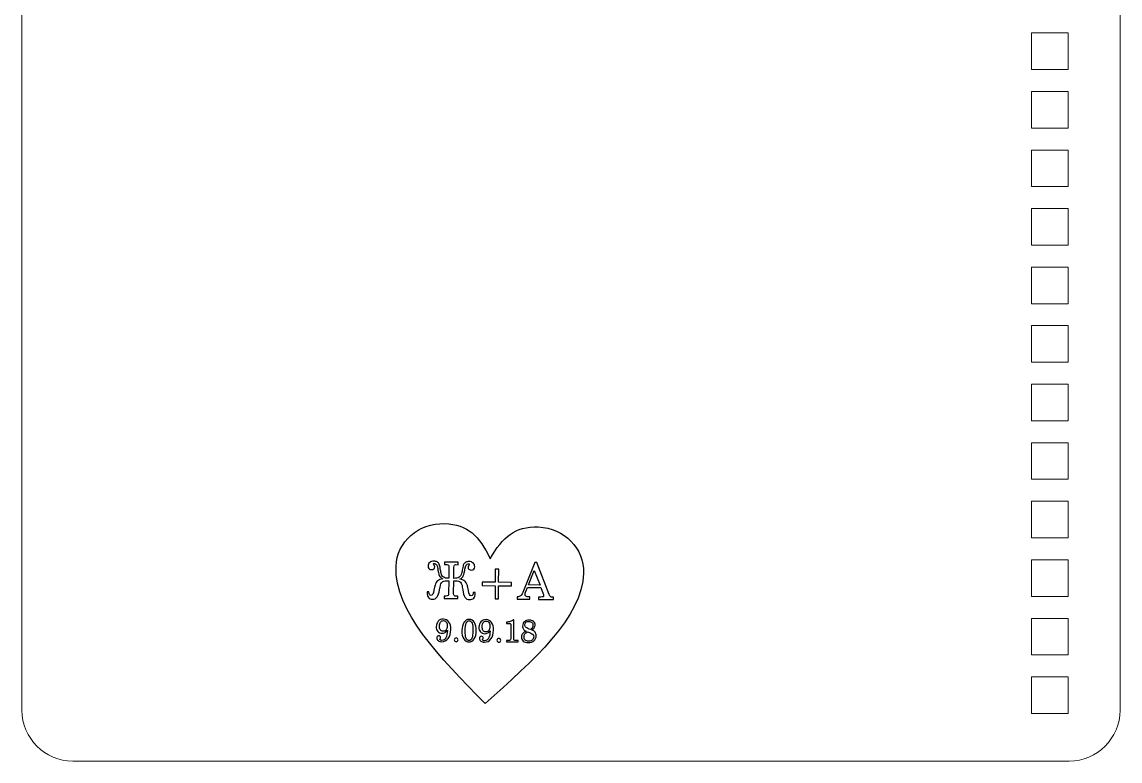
# Model space of a CAD drawing. Header units: centimetres. Extents: x -30.6 to 32.1, y -25.7 to 17.6.
# Drawn here: x -30.35 to -15.35, y -3.43 to 6.67 of the extents above; entities that cross this region are included whole.
import ezdxf

# ---------------------------------------------------------------- set-up
doc = ezdxf.new("R2010")
doc.units = ezdxf.units.CM
doc.header["$MEASUREMENT"] = 0
doc.layers.add('layer 1', color=7, linetype='Continuous')

msp = doc.modelspace()

# ---------------------------------------------------------------- linework, layer by layer
at = {"layer": 'layer 1', "color": 19, "lineweight": 20}
for points, knots in [([(-16.04341, 17.57142), (-16.04341, 17.57142), (-29.65548, 17.57142), (-29.65548, 17.57142), (-29.65548, 17.57142), (-30.03716, 17.57142), (-30.34944, 17.25914), (-30.34944, 16.87746), (-30.34944, 16.87746), (-30.34944, 16.87746), (-30.34944, -2.73462), (-30.34944, -2.73462), (-30.34944, -2.73462), (-30.34944, -3.1163), (-30.03716, -3.42858), (-29.65548, -3.42858), (-29.65548, -3.42858), (-29.65548, -3.42858), (-16.04341, -3.42858), (-16.04341, -3.42858), (-16.04341, -3.42858), (-15.66173, -3.42858), (-15.34945, -3.1163), (-15.34945, -2.73462), (-15.34945, -2.73462), (-15.34945, -2.73462), (-15.34945, 16.87746), (-15.34945, 16.87746), (-15.34945, 16.87746), (-15.34945, 17.25914), (-15.66173, 17.57142), (-16.04341, 17.57142)], [0, 0, 0, 0, 0.11111111, 0.11111111, 0.11111111, 0.11111111, 0.22222222, 0.22222222, 0.22222222, 0.22222222, 0.33333333, 0.33333333, 0.33333333, 0.33333333, 0.44444444, 0.44444444, 0.44444444, 0.44444444, 0.55555556, 0.55555556, 0.55555556, 0.55555556, 0.66666667, 0.66666667, 0.66666667, 0.66666667, 0.77777778, 0.77777778, 0.77777778, 0.77777778, 1, 1, 1, 1]), ([(-16.05797, 6.52142), (-16.05797, 6.52142), (-16.55797, 6.52142), (-16.55797, 6.52142), (-16.55797, 6.52142), (-16.55797, 6.52142), (-16.55797, 6.02142), (-16.55797, 6.02142), (-16.55797, 6.02142), (-16.55797, 6.02142), (-16.05797, 6.02142), (-16.05797, 6.02142), (-16.05797, 6.02142), (-16.05797, 6.02142), (-16.05797, 6.52142), (-16.05797, 6.52142)], [0, 0, 0, 0, 0.2, 0.2, 0.2, 0.2, 0.4, 0.4, 0.4, 0.4, 0.6, 0.6, 0.6, 0.6, 1, 1, 1, 1]), ([(-16.05797, 5.72142), (-16.05797, 5.72142), (-16.55797, 5.72142), (-16.55797, 5.72142), (-16.55797, 5.72142), (-16.55797, 5.72142), (-16.55797, 5.22142), (-16.55797, 5.22142), (-16.55797, 5.22142), (-16.55797, 5.22142), (-16.05797, 5.22142), (-16.05797, 5.22142), (-16.05797, 5.22142), (-16.05797, 5.22142), (-16.05797, 5.72142), (-16.05797, 5.72142)], [0, 0, 0, 0, 0.2, 0.2, 0.2, 0.2, 0.4, 0.4, 0.4, 0.4, 0.6, 0.6, 0.6, 0.6, 1, 1, 1, 1]), ([(-16.05797, 4.92142), (-16.05797, 4.92142), (-16.55797, 4.92142), (-16.55797, 4.92142), (-16.55797, 4.92142), (-16.55797, 4.92142), (-16.55797, 4.42142), (-16.55797, 4.42142), (-16.55797, 4.42142), (-16.55797, 4.42142), (-16.05797, 4.42142), (-16.05797, 4.42142), (-16.05797, 4.42142), (-16.05797, 4.42142), (-16.05797, 4.92142), (-16.05797, 4.92142)], [0, 0, 0, 0, 0.2, 0.2, 0.2, 0.2, 0.4, 0.4, 0.4, 0.4, 0.6, 0.6, 0.6, 0.6, 1, 1, 1, 1]), ([(-16.05797, 4.12142), (-16.05797, 4.12142), (-16.55797, 4.12142), (-16.55797, 4.12142), (-16.55797, 4.12142), (-16.55797, 4.12142), (-16.55797, 3.62142), (-16.55797, 3.62142), (-16.55797, 3.62142), (-16.55797, 3.62142), (-16.05797, 3.62142), (-16.05797, 3.62142), (-16.05797, 3.62142), (-16.05797, 3.62142), (-16.05797, 4.12142), (-16.05797, 4.12142)], [0, 0, 0, 0, 0.2, 0.2, 0.2, 0.2, 0.4, 0.4, 0.4, 0.4, 0.6, 0.6, 0.6, 0.6, 1, 1, 1, 1]), ([(-16.05797, 3.32142), (-16.05797, 3.32142), (-16.55797, 3.32142), (-16.55797, 3.32142), (-16.55797, 3.32142), (-16.55797, 3.32142), (-16.55797, 2.82142), (-16.55797, 2.82142), (-16.55797, 2.82142), (-16.55797, 2.82142), (-16.05797, 2.82142), (-16.05797, 2.82142), (-16.05797, 2.82142), (-16.05797, 2.82142), (-16.05797, 3.32142), (-16.05797, 3.32142)], [0, 0, 0, 0, 0.2, 0.2, 0.2, 0.2, 0.4, 0.4, 0.4, 0.4, 0.6, 0.6, 0.6, 0.6, 1, 1, 1, 1]), ([(-16.05797, 2.52142), (-16.05797, 2.52142), (-16.55797, 2.52142), (-16.55797, 2.52142), (-16.55797, 2.52142), (-16.55797, 2.52142), (-16.55797, 2.02142), (-16.55797, 2.02142), (-16.55797, 2.02142), (-16.55797, 2.02142), (-16.05797, 2.02142), (-16.05797, 2.02142), (-16.05797, 2.02142), (-16.05797, 2.02142), (-16.05797, 2.52142), (-16.05797, 2.52142)], [0, 0, 0, 0, 0.2, 0.2, 0.2, 0.2, 0.4, 0.4, 0.4, 0.4, 0.6, 0.6, 0.6, 0.6, 1, 1, 1, 1]), ([(-16.05797, 1.72142), (-16.05797, 1.72142), (-16.55797, 1.72142), (-16.55797, 1.72142), (-16.55797, 1.72142), (-16.55797, 1.72142), (-16.55797, 1.22142), (-16.55797, 1.22142), (-16.55797, 1.22142), (-16.55797, 1.22142), (-16.05797, 1.22142), (-16.05797, 1.22142), (-16.05797, 1.22142), (-16.05797, 1.22142), (-16.05797, 1.72142), (-16.05797, 1.72142)], [0, 0, 0, 0, 0.2, 0.2, 0.2, 0.2, 0.4, 0.4, 0.4, 0.4, 0.6, 0.6, 0.6, 0.6, 1, 1, 1, 1]), ([(-16.05797, 0.92142), (-16.05797, 0.92142), (-16.55797, 0.92142), (-16.55797, 0.92142), (-16.55797, 0.92142), (-16.55797, 0.92142), (-16.55797, 0.42142), (-16.55797, 0.42142), (-16.55797, 0.42142), (-16.55797, 0.42142), (-16.05797, 0.42142), (-16.05797, 0.42142), (-16.05797, 0.42142), (-16.05797, 0.42142), (-16.05797, 0.92142), (-16.05797, 0.92142)], [0, 0, 0, 0, 0.2, 0.2, 0.2, 0.2, 0.4, 0.4, 0.4, 0.4, 0.6, 0.6, 0.6, 0.6, 1, 1, 1, 1]), ([(-16.05797, 0.12142), (-16.05797, 0.12142), (-16.55797, 0.12142), (-16.55797, 0.12142), (-16.55797, 0.12142), (-16.55797, 0.12142), (-16.55797, -0.37858), (-16.55797, -0.37858), (-16.55797, -0.37858), (-16.55797, -0.37858), (-16.05797, -0.37858), (-16.05797, -0.37858), (-16.05797, -0.37858), (-16.05797, -0.37858), (-16.05797, 0.12142), (-16.05797, 0.12142)], [0, 0, 0, 0, 0.2, 0.2, 0.2, 0.2, 0.4, 0.4, 0.4, 0.4, 0.6, 0.6, 0.6, 0.6, 1, 1, 1, 1]), ([(-16.05797, -0.67858), (-16.05797, -0.67858), (-16.55797, -0.67858), (-16.55797, -0.67858), (-16.55797, -0.67858), (-16.55797, -0.67858), (-16.55797, -1.17858), (-16.55797, -1.17858), (-16.55797, -1.17858), (-16.55797, -1.17858), (-16.05797, -1.17858), (-16.05797, -1.17858), (-16.05797, -1.17858), (-16.05797, -1.17858), (-16.05797, -0.67858), (-16.05797, -0.67858)], [0, 0, 0, 0, 0.2, 0.2, 0.2, 0.2, 0.4, 0.4, 0.4, 0.4, 0.6, 0.6, 0.6, 0.6, 1, 1, 1, 1]), ([(-16.05797, -1.47858), (-16.05797, -1.47858), (-16.55797, -1.47858), (-16.55797, -1.47858), (-16.55797, -1.47858), (-16.55797, -1.47858), (-16.55797, -1.97858), (-16.55797, -1.97858), (-16.55797, -1.97858), (-16.55797, -1.97858), (-16.05797, -1.97858), (-16.05797, -1.97858), (-16.05797, -1.97858), (-16.05797, -1.97858), (-16.05797, -1.47858), (-16.05797, -1.47858)], [0, 0, 0, 0, 0.2, 0.2, 0.2, 0.2, 0.4, 0.4, 0.4, 0.4, 0.6, 0.6, 0.6, 0.6, 1, 1, 1, 1]), ([(-16.05797, -2.27858), (-16.05797, -2.27858), (-16.55797, -2.27858), (-16.55797, -2.27858), (-16.55797, -2.27858), (-16.55797, -2.27858), (-16.55797, -2.77858), (-16.55797, -2.77858), (-16.55797, -2.77858), (-16.55797, -2.77858), (-16.05797, -2.77858), (-16.05797, -2.77858), (-16.05797, -2.77858), (-16.05797, -2.77858), (-16.05797, -2.27858), (-16.05797, -2.27858)], [0, 0, 0, 0, 0.2, 0.2, 0.2, 0.2, 0.4, 0.4, 0.4, 0.4, 0.6, 0.6, 0.6, 0.6, 1, 1, 1, 1])]:
    msp.add_open_spline(points, degree=3, knots=knots, dxfattribs=at)
at = {"layer": 'layer 1', "color": 51}
msp.add_open_spline([(-23.95318, -0.66366), (-24.10239, -0.35354), (-24.25705, -0.19561), (-24.57731, -0.18412), (-24.57731, -0.18412), (-24.93087, -0.17143), (-25.2276, -0.43385), (-25.23966, -0.76988), (-25.23966, -0.76988), (-25.2615, -1.37862), (-24.64284, -2.01036), (-24.02418, -2.64209), (-24.02418, -2.64209), (-23.36182, -2.05633), (-22.69948, -1.47056), (-22.67763, -0.86181), (-22.67763, -0.86181), (-22.66557, -0.52579), (-22.94273, -0.24278), (-23.29629, -0.23009), (-23.29629, -0.23009), (-23.61655, -0.2186), (-23.78214, -0.36503), (-23.95318, -0.66366)], degree=3, knots=[0, 0, 0, 0, 0.14285714, 0.14285714, 0.14285714, 0.14285714, 0.28571429, 0.28571429, 0.28571429, 0.28571429, 0.42857143, 0.42857143, 0.42857143, 0.42857143, 0.57142857, 0.57142857, 0.57142857, 0.57142857, 0.71428571, 0.71428571, 0.71428571, 0.71428571, 1, 1, 1, 1], dxfattribs=at)
at = {"layer": 'layer 1', "color": 250}
for points, knots in [([(-24.5189, -0.93159), (-24.5189, -0.93159), (-24.51721, -0.77663), (-24.51721, -0.77663), (-24.51721, -0.77663), (-24.51708, -0.76487), (-24.51927, -0.75639), (-24.52378, -0.75131), (-24.52378, -0.75131), (-24.5283, -0.74624), (-24.53581, -0.74365), (-24.54631, -0.74354), (-24.54631, -0.74354), (-24.54631, -0.74354), (-24.55305, -0.74346), (-24.55305, -0.74346), (-24.55305, -0.74346), (-24.55305, -0.74346), (-24.57646, -0.74321), (-24.57646, -0.74321), (-24.57646, -0.74321), (-24.57646, -0.74321), (-24.57611, -0.711), (-24.57611, -0.711), (-24.57611, -0.711), (-24.57611, -0.711), (-24.38907, -0.71304), (-24.38907, -0.71304), (-24.38907, -0.71304), (-24.38907, -0.71304), (-24.38942, -0.74525), (-24.38942, -0.74525), (-24.38942, -0.74525), (-24.38942, -0.74525), (-24.42162, -0.7449), (-24.42162, -0.7449), (-24.42162, -0.7449), (-24.43121, -0.74479), (-24.4382, -0.74723), (-24.4426, -0.75232), (-24.4426, -0.75232), (-24.44699, -0.75741), (-24.44926, -0.76584), (-24.44938, -0.77737), (-24.44938, -0.77737), (-24.44938, -0.77737), (-24.45107, -0.93233), (-24.45107, -0.93233), (-24.45107, -0.93233), (-24.41738, -0.93269), (-24.39278, -0.92782), (-24.37713, -0.9176), (-24.37713, -0.9176), (-24.36148, -0.90738), (-24.35021, -0.88888), (-24.34329, -0.86224), (-24.34329, -0.86224), (-24.34018, -0.84948), (-24.33642, -0.82942), (-24.3319, -0.80183), (-24.3319, -0.80183), (-24.32737, -0.77413), (-24.32237, -0.75477), (-24.31688, -0.74375), (-24.31688, -0.74375), (-24.30999, -0.73), (-24.30016, -0.71961), (-24.28741, -0.71233), (-24.28741, -0.71233), (-24.27465, -0.70504), (-24.25954, -0.70143), (-24.24207, -0.70162), (-24.24207, -0.70162), (-24.21911, -0.70187), (-24.20035, -0.70871), (-24.18576, -0.72211), (-24.18576, -0.72211), (-24.17118, -0.73552), (-24.16405, -0.75239), (-24.16428, -0.77293), (-24.16428, -0.77293), (-24.16442, -0.78652), (-24.16866, -0.79768), (-24.17709, -0.80638), (-24.17709, -0.80638), (-24.18541, -0.81508), (-24.19641, -0.8193), (-24.21, -0.81915), (-24.21, -0.81915), (-24.22405, -0.819), (-24.23531, -0.81545), (-24.24369, -0.80862), (-24.24369, -0.80862), (-24.25218, -0.80168), (-24.25631, -0.79272), (-24.25619, -0.78153), (-24.25619, -0.78153), (-24.25609, -0.77262), (-24.25314, -0.76397), (-24.24734, -0.75559), (-24.24734, -0.75559), (-24.24154, -0.7472), (-24.23863, -0.74243), (-24.23862, -0.74129), (-24.23862, -0.74129), (-24.23859, -0.73889), (-24.23983, -0.73694), (-24.24232, -0.73543), (-24.24232, -0.73543), (-24.24471, -0.73391), (-24.24801, -0.7332), (-24.25224, -0.73315), (-24.25224, -0.73315), (-24.27371, -0.73292), (-24.2887, -0.75731), (-24.29757, -0.8062), (-24.29757, -0.8062), (-24.29915, -0.8151), (-24.30049, -0.82193), (-24.30145, -0.8266), (-24.30145, -0.8266), (-24.30944, -0.8682), (-24.31831, -0.89643), (-24.32806, -0.91117), (-24.32806, -0.91117), (-24.33782, -0.92579), (-24.35187, -0.93615), (-24.3702, -0.94189), (-24.3702, -0.94189), (-24.34033, -0.94632), (-24.31735, -0.95514), (-24.30129, -0.96845), (-24.30129, -0.96845), (-24.2851, -0.98176), (-24.2731, -1.00187), (-24.26505, -1.02869), (-24.26505, -1.02869), (-24.26032, -1.04507), (-24.25577, -1.06819), (-24.25142, -1.09816), (-24.25142, -1.09816), (-24.2444, -1.14654), (-24.23166, -1.17089), (-24.21315, -1.17109), (-24.21315, -1.17109), (-24.20448, -1.17119), (-24.19758, -1.16715), (-24.19247, -1.15899), (-24.19247, -1.15899), (-24.18735, -1.15082), (-24.18448, -1.13932), (-24.18387, -1.12436), (-24.18387, -1.12436), (-24.18387, -1.12436), (-24.15783, -1.12465), (-24.15783, -1.12465), (-24.15783, -1.12465), (-24.15763, -1.12705), (-24.15742, -1.12933), (-24.15733, -1.13139), (-24.15733, -1.13139), (-24.15724, -1.13333), (-24.15726, -1.13527), (-24.15728, -1.13698), (-24.15728, -1.13698), (-24.15758, -1.16451), (-24.16467, -1.18578), (-24.17842, -1.20083), (-24.17842, -1.20083), (-24.19218, -1.21598), (-24.21133, -1.22342), (-24.23577, -1.22315), (-24.23577, -1.22315), (-24.28738, -1.22259), (-24.31842, -1.1784), (-24.329, -1.09069), (-24.329, -1.09069), (-24.33111, -1.07456), (-24.3328, -1.06221), (-24.33396, -1.05352), (-24.33396, -1.05352), (-24.3385, -1.02001), (-24.34716, -0.99707), (-24.35994, -0.98459), (-24.35994, -0.98459), (-24.37281, -0.97223), (-24.39387, -0.96584), (-24.42333, -0.96552), (-24.42333, -0.96552), (-24.42333, -0.96552), (-24.43236, -0.96542), (-24.43236, -0.96542), (-24.43236, -0.96542), (-24.43236, -0.96542), (-24.45143, -0.96521), (-24.45143, -0.96521), (-24.45143, -0.96521), (-24.45143, -0.96521), (-24.45335, -1.14118), (-24.45335, -1.14118), (-24.45335, -1.14118), (-24.45349, -1.15431), (-24.45107, -1.16325), (-24.44621, -1.16798), (-24.44621, -1.16798), (-24.44135, -1.17272), (-24.43168, -1.17511), (-24.41717, -1.17527), (-24.41717, -1.17527), (-24.41717, -1.17527), (-24.39411, -1.17552), (-24.39411, -1.17552), (-24.39411, -1.17552), (-24.39411, -1.17552), (-24.39446, -1.20772), (-24.39446, -1.20772), (-24.39446, -1.20772), (-24.39446, -1.20772), (-24.5815, -1.20568), (-24.5815, -1.20568), (-24.5815, -1.20568), (-24.5815, -1.20568), (-24.58115, -1.17348), (-24.58115, -1.17348), (-24.58115, -1.17348), (-24.58115, -1.17348), (-24.55774, -1.17374), (-24.55774, -1.17374), (-24.55774, -1.17374), (-24.54347, -1.17389), (-24.53374, -1.17171), (-24.52878, -1.16708), (-24.52878, -1.16708), (-24.52382, -1.16246), (-24.52132, -1.1538), (-24.52118, -1.14101), (-24.52118, -1.14101), (-24.52118, -1.14101), (-24.51926, -0.96447), (-24.51926, -0.96447), (-24.51926, -0.96447), (-24.51926, -0.96447), (-24.55145, -0.96412), (-24.55145, -0.96412), (-24.55145, -0.96412), (-24.57841, -0.96383), (-24.59835, -0.96977), (-24.61104, -0.98185), (-24.61104, -0.98185), (-24.62373, -0.99406), (-24.633, -1.0168), (-24.63874, -1.0502), (-24.63874, -1.0502), (-24.6402, -1.05908), (-24.64205, -1.07185), (-24.64453, -1.08851), (-24.64453, -1.08851), (-24.65689, -1.17517), (-24.68887, -1.21821), (-24.74072, -1.21764), (-24.74072, -1.21764), (-24.76504, -1.21738), (-24.7838, -1.20941), (-24.79699, -1.19374), (-24.79699, -1.19374), (-24.81018, -1.17817), (-24.81668, -1.15617), (-24.81638, -1.12785), (-24.81638, -1.12785), (-24.81636, -1.12603), (-24.81622, -1.12432), (-24.81609, -1.12261), (-24.81609, -1.12261), (-24.81595, -1.12101), (-24.81582, -1.1193), (-24.81557, -1.11747), (-24.81557, -1.11747), (-24.81557, -1.11747), (-24.78953, -1.11776), (-24.78953, -1.11776), (-24.78953, -1.11776), (-24.78925, -1.13272), (-24.78663, -1.14429), (-24.78169, -1.15256), (-24.78169, -1.15256), (-24.77676, -1.16084), (-24.76984, -1.16502), (-24.76093, -1.16512), (-24.76093, -1.16512), (-24.74335, -1.16531), (-24.73053, -1.14124), (-24.72246, -1.09303), (-24.72246, -1.09303), (-24.71722, -1.0627), (-24.71206, -1.03969), (-24.70697, -1.02387), (-24.70697, -1.02387), (-24.69823, -0.99723), (-24.68557, -0.97739), (-24.6692, -0.96444), (-24.6692, -0.96444), (-24.65273, -0.95148), (-24.62957, -0.94317), (-24.59973, -0.93939), (-24.59973, -0.93939), (-24.61145, -0.93549), (-24.62143, -0.92967), (-24.62969, -0.92193), (-24.62969, -0.92193), (-24.63782, -0.91407), (-24.64446, -0.9043), (-24.64947, -0.89236), (-24.64947, -0.89236), (-24.65202, -0.88616), (-24.65554, -0.87288), (-24.66, -0.85284), (-24.66, -0.85284), (-24.66086, -0.84895), (-24.66152, -0.84621), (-24.66195, -0.84437), (-24.66195, -0.84437), (-24.6651, -0.82835), (-24.66791, -0.81324), (-24.67014, -0.79929), (-24.67014, -0.79929), (-24.67251, -0.78532), (-24.67356, -0.77732), (-24.67354, -0.77504), (-24.67354, -0.77504), (-24.67342, -0.7643), (-24.67742, -0.75387), (-24.6853, -0.74362), (-24.6853, -0.74362), (-24.69319, -0.73336), (-24.70249, -0.72824), (-24.71323, -0.72813), (-24.71323, -0.72813), (-24.71768, -0.72808), (-24.72112, -0.72884), (-24.72341, -0.73029), (-24.72341, -0.73029), (-24.72583, -0.73187), (-24.727, -0.73403), (-24.72702, -0.73666), (-24.72702, -0.73666), (-24.72703, -0.73734), (-24.72422, -0.74194), (-24.7186, -0.75045), (-24.7186, -0.75045), (-24.71311, -0.75896), (-24.71034, -0.76767), (-24.71044, -0.77658), (-24.71044, -0.77658), (-24.71056, -0.78777), (-24.71489, -0.79663), (-24.72341, -0.80339), (-24.72341, -0.80339), (-24.73193, -0.81004), (-24.74328, -0.81333), (-24.75721, -0.81318), (-24.75721, -0.81318), (-24.77125, -0.81303), (-24.7824, -0.80846), (-24.79063, -0.79946), (-24.79063, -0.79946), (-24.79887, -0.79046), (-24.80297, -0.77865), (-24.80281, -0.76392), (-24.80281, -0.76392), (-24.8026, -0.74485), (-24.79489, -0.72872), (-24.77956, -0.71563), (-24.77956, -0.71563), (-24.76422, -0.70256), (-24.74519, -0.69614), (-24.72247, -0.69638), (-24.72247, -0.69638), (-24.70535, -0.69657), (-24.69043, -0.7005), (-24.67772, -0.70807), (-24.67772, -0.70807), (-24.66489, -0.71563), (-24.65542, -0.72624), (-24.64906, -0.74013), (-24.64906, -0.74013), (-24.64381, -0.75172), (-24.63924, -0.77141), (-24.63531, -0.79898), (-24.63531, -0.79898), (-24.63139, -0.82654), (-24.62795, -0.84657), (-24.62489, -0.85917), (-24.62489, -0.85917), (-24.61833, -0.88619), (-24.60734, -0.90492), (-24.59204, -0.91537), (-24.59204, -0.91537), (-24.57674, -0.92582), (-24.55236, -0.93122), (-24.5189, -0.93159)], [0, 0, 0, 0, 0.00990099, 0.00990099, 0.00990099, 0.00990099, 0.01980198, 0.01980198, 0.01980198, 0.01980198, 0.02970297, 0.02970297, 0.02970297, 0.02970297, 0.03960396, 0.03960396, 0.03960396, 0.03960396, 0.04950495, 0.04950495, 0.04950495, 0.04950495, 0.05940594, 0.05940594, 0.05940594, 0.05940594, 0.06930693, 0.06930693, 0.06930693, 0.06930693, 0.07920792, 0.07920792, 0.07920792, 0.07920792, 0.08910891, 0.08910891, 0.08910891, 0.08910891, 0.0990099, 0.0990099, 0.0990099, 0.0990099, 0.10891089, 0.10891089, 0.10891089, 0.10891089, 0.11881188, 0.11881188, 0.11881188, 0.11881188, 0.12871287, 0.12871287, 0.12871287, 0.12871287, 0.13861386, 0.13861386, 0.13861386, 0.13861386, 0.14851485, 0.14851485, 0.14851485, 0.14851485, 0.15841584, 0.15841584, 0.15841584, 0.15841584, 0.16831683, 0.16831683, 0.16831683, 0.16831683, 0.17821782, 0.17821782, 0.17821782, 0.17821782, 0.18811881, 0.18811881, 0.18811881, 0.18811881, 0.1980198, 0.1980198, 0.1980198, 0.1980198, 0.20792079, 0.20792079, 0.20792079, 0.20792079, 0.21782178, 0.21782178, 0.21782178, 0.21782178, 0.22772277, 0.22772277, 0.22772277, 0.22772277, 0.23762376, 0.23762376, 0.23762376, 0.23762376, 0.24752475, 0.24752475, 0.24752475, 0.24752475, 0.25742574, 0.25742574, 0.25742574, 0.25742574, 0.26732673, 0.26732673, 0.26732673, 0.26732673, 0.27722772, 0.27722772, 0.27722772, 0.27722772, 0.28712871, 0.28712871, 0.28712871, 0.28712871, 0.2970297, 0.2970297, 0.2970297, 0.2970297, 0.30693069, 0.30693069, 0.30693069, 0.30693069, 0.31683168, 0.31683168, 0.31683168, 0.31683168, 0.32673267, 0.32673267, 0.32673267, 0.32673267, 0.33663366, 0.33663366, 0.33663366, 0.33663366, 0.34653465, 0.34653465, 0.34653465, 0.34653465, 0.35643564, 0.35643564, 0.35643564, 0.35643564, 0.36633663, 0.36633663, 0.36633663, 0.36633663, 0.37623762, 0.37623762, 0.37623762, 0.37623762, 0.38613861, 0.38613861, 0.38613861, 0.38613861, 0.3960396, 0.3960396, 0.3960396, 0.3960396, 0.40594059, 0.40594059, 0.40594059, 0.40594059, 0.41584158, 0.41584158, 0.41584158, 0.41584158, 0.42574257, 0.42574257, 0.42574257, 0.42574257, 0.43564356, 0.43564356, 0.43564356, 0.43564356, 0.44554455, 0.44554455, 0.44554455, 0.44554455, 0.45544554, 0.45544554, 0.45544554, 0.45544554, 0.46534653, 0.46534653, 0.46534653, 0.46534653, 0.47524752, 0.47524752, 0.47524752, 0.47524752, 0.48514851, 0.48514851, 0.48514851, 0.48514851, 0.4950495, 0.4950495, 0.4950495, 0.4950495, 0.5049505, 0.5049505, 0.5049505, 0.5049505, 0.51485149, 0.51485149, 0.51485149, 0.51485149, 0.52475248, 0.52475248, 0.52475248, 0.52475248, 0.53465347, 0.53465347, 0.53465347, 0.53465347, 0.54455446, 0.54455446, 0.54455446, 0.54455446, 0.55445545, 0.55445545, 0.55445545, 0.55445545, 0.56435644, 0.56435644, 0.56435644, 0.56435644, 0.57425743, 0.57425743, 0.57425743, 0.57425743, 0.58415842, 0.58415842, 0.58415842, 0.58415842, 0.59405941, 0.59405941, 0.59405941, 0.59405941, 0.6039604, 0.6039604, 0.6039604, 0.6039604, 0.61386139, 0.61386139, 0.61386139, 0.61386139, 0.62376238, 0.62376238, 0.62376238, 0.62376238, 0.63366337, 0.63366337, 0.63366337, 0.63366337, 0.64356436, 0.64356436, 0.64356436, 0.64356436, 0.65346535, 0.65346535, 0.65346535, 0.65346535, 0.66336634, 0.66336634, 0.66336634, 0.66336634, 0.67326733, 0.67326733, 0.67326733, 0.67326733, 0.68316832, 0.68316832, 0.68316832, 0.68316832, 0.69306931, 0.69306931, 0.69306931, 0.69306931, 0.7029703, 0.7029703, 0.7029703, 0.7029703, 0.71287129, 0.71287129, 0.71287129, 0.71287129, 0.72277228, 0.72277228, 0.72277228, 0.72277228, 0.73267327, 0.73267327, 0.73267327, 0.73267327, 0.74257426, 0.74257426, 0.74257426, 0.74257426, 0.75247525, 0.75247525, 0.75247525, 0.75247525, 0.76237624, 0.76237624, 0.76237624, 0.76237624, 0.77227723, 0.77227723, 0.77227723, 0.77227723, 0.78217822, 0.78217822, 0.78217822, 0.78217822, 0.79207921, 0.79207921, 0.79207921, 0.79207921, 0.8019802, 0.8019802, 0.8019802, 0.8019802, 0.81188119, 0.81188119, 0.81188119, 0.81188119, 0.82178218, 0.82178218, 0.82178218, 0.82178218, 0.83168317, 0.83168317, 0.83168317, 0.83168317, 0.84158416, 0.84158416, 0.84158416, 0.84158416, 0.85148515, 0.85148515, 0.85148515, 0.85148515, 0.86138614, 0.86138614, 0.86138614, 0.86138614, 0.87128713, 0.87128713, 0.87128713, 0.87128713, 0.88118812, 0.88118812, 0.88118812, 0.88118812, 0.89108911, 0.89108911, 0.89108911, 0.89108911, 0.9009901, 0.9009901, 0.9009901, 0.9009901, 0.91089109, 0.91089109, 0.91089109, 0.91089109, 0.92079208, 0.92079208, 0.92079208, 0.92079208, 0.93069307, 0.93069307, 0.93069307, 0.93069307, 0.94059406, 0.94059406, 0.94059406, 0.94059406, 0.95049505, 0.95049505, 0.95049505, 0.95049505, 0.96039604, 0.96039604, 0.96039604, 0.96039604, 0.97029703, 0.97029703, 0.97029703, 0.97029703, 0.98019802, 0.98019802, 0.98019802, 0.98019802, 1, 1, 1, 1]), ([(-23.34424, -0.71621), (-23.34424, -0.71621), (-23.31751, -0.7165), (-23.31751, -0.7165), (-23.31751, -0.7165), (-23.31751, -0.7165), (-23.14756, -1.15462), (-23.14756, -1.15462), (-23.14756, -1.15462), (-23.14211, -1.1685), (-23.13662, -1.17769), (-23.13107, -1.18209), (-23.13107, -1.18209), (-23.12552, -1.1865), (-23.11561, -1.18877), (-23.10134, -1.18893), (-23.10134, -1.18893), (-23.10134, -1.18893), (-23.08695, -1.18909), (-23.08695, -1.18909), (-23.08695, -1.18909), (-23.08695, -1.18909), (-23.08731, -1.22197), (-23.08731, -1.22197), (-23.08731, -1.22197), (-23.08731, -1.22197), (-23.29217, -1.21974), (-23.29217, -1.21974), (-23.29217, -1.21974), (-23.29217, -1.21974), (-23.29181, -1.18685), (-23.29181, -1.18685), (-23.29181, -1.18685), (-23.29181, -1.18685), (-23.26098, -1.18719), (-23.26098, -1.18719), (-23.26098, -1.18719), (-23.24693, -1.18734), (-23.23721, -1.18608), (-23.23182, -1.18351), (-23.23182, -1.18351), (-23.22642, -1.18083), (-23.22374, -1.17617), (-23.22367, -1.16955), (-23.22367, -1.16955), (-23.22364, -1.16704), (-23.22406, -1.16395), (-23.22505, -1.16017), (-23.22505, -1.16017), (-23.22603, -1.15639), (-23.22758, -1.15158), (-23.22981, -1.14573), (-23.22981, -1.14573), (-23.22981, -1.14573), (-23.26026, -1.05906), (-23.26026, -1.05906), (-23.26026, -1.05906), (-23.26026, -1.05906), (-23.44468, -1.05705), (-23.44468, -1.05705), (-23.44468, -1.05705), (-23.44468, -1.05705), (-23.46639, -1.11003), (-23.46639, -1.11003), (-23.46639, -1.11003), (-23.4691, -1.11732), (-23.47146, -1.12494), (-23.47349, -1.13268), (-23.47349, -1.13268), (-23.4754, -1.14043), (-23.47649, -1.14613), (-23.47653, -1.14967), (-23.47653, -1.14967), (-23.47666, -1.16154), (-23.47264, -1.17038), (-23.4646, -1.17629), (-23.4646, -1.17629), (-23.45644, -1.18221), (-23.44391, -1.18519), (-23.42667, -1.18538), (-23.42667, -1.18538), (-23.42667, -1.18538), (-23.40965, -1.18557), (-23.40965, -1.18557), (-23.40965, -1.18557), (-23.40965, -1.18557), (-23.41001, -1.21846), (-23.41001, -1.21846), (-23.41001, -1.21846), (-23.41001, -1.21846), (-23.58678, -1.21653), (-23.58678, -1.21653), (-23.58678, -1.21653), (-23.58678, -1.21653), (-23.58642, -1.18364), (-23.58642, -1.18364), (-23.58642, -1.18364), (-23.58642, -1.18364), (-23.58071, -1.1837), (-23.58071, -1.1837), (-23.58071, -1.1837), (-23.56244, -1.1839), (-23.54835, -1.18017), (-23.53857, -1.17263), (-23.53857, -1.17263), (-23.52866, -1.16509), (-23.51902, -1.14977), (-23.50963, -1.12691), (-23.50963, -1.12691), (-23.50963, -1.12691), (-23.34424, -0.71621), (-23.34424, -0.71621)], [0, 0, 0, 0, 0.03448276, 0.03448276, 0.03448276, 0.03448276, 0.06896552, 0.06896552, 0.06896552, 0.06896552, 0.10344828, 0.10344828, 0.10344828, 0.10344828, 0.13793103, 0.13793103, 0.13793103, 0.13793103, 0.17241379, 0.17241379, 0.17241379, 0.17241379, 0.20689655, 0.20689655, 0.20689655, 0.20689655, 0.24137931, 0.24137931, 0.24137931, 0.24137931, 0.27586207, 0.27586207, 0.27586207, 0.27586207, 0.31034483, 0.31034483, 0.31034483, 0.31034483, 0.34482759, 0.34482759, 0.34482759, 0.34482759, 0.37931034, 0.37931034, 0.37931034, 0.37931034, 0.4137931, 0.4137931, 0.4137931, 0.4137931, 0.44827586, 0.44827586, 0.44827586, 0.44827586, 0.48275862, 0.48275862, 0.48275862, 0.48275862, 0.51724138, 0.51724138, 0.51724138, 0.51724138, 0.55172414, 0.55172414, 0.55172414, 0.55172414, 0.5862069, 0.5862069, 0.5862069, 0.5862069, 0.62068966, 0.62068966, 0.62068966, 0.62068966, 0.65517241, 0.65517241, 0.65517241, 0.65517241, 0.68965517, 0.68965517, 0.68965517, 0.68965517, 0.72413793, 0.72413793, 0.72413793, 0.72413793, 0.75862069, 0.75862069, 0.75862069, 0.75862069, 0.79310345, 0.79310345, 0.79310345, 0.79310345, 0.82758621, 0.82758621, 0.82758621, 0.82758621, 0.86206897, 0.86206897, 0.86206897, 0.86206897, 0.89655172, 0.89655172, 0.89655172, 0.89655172, 0.93103448, 0.93103448, 0.93103448, 0.93103448, 1, 1, 1, 1]), ([(-23.88311, -0.8049), (-23.88311, -0.8049), (-23.83583, -0.80542), (-23.83583, -0.80542), (-23.83583, -0.80542), (-23.83583, -0.80542), (-23.8378, -0.9863), (-23.8378, -0.9863), (-23.8378, -0.9863), (-23.8378, -0.9863), (-23.66103, -0.98822), (-23.66103, -0.98822), (-23.66103, -0.98822), (-23.66103, -0.98822), (-23.66154, -1.03481), (-23.66154, -1.03481), (-23.66154, -1.03481), (-23.66154, -1.03481), (-23.83831, -1.03288), (-23.83831, -1.03288), (-23.83831, -1.03288), (-23.83831, -1.03288), (-23.84028, -1.21376), (-23.84028, -1.21376), (-23.84028, -1.21376), (-23.84028, -1.21376), (-23.88756, -1.21325), (-23.88756, -1.21325), (-23.88756, -1.21325), (-23.88756, -1.21325), (-23.88559, -1.03237), (-23.88559, -1.03237), (-23.88559, -1.03237), (-23.88559, -1.03237), (-24.06236, -1.03044), (-24.06236, -1.03044), (-24.06236, -1.03044), (-24.06236, -1.03044), (-24.06185, -0.98385), (-24.06185, -0.98385), (-24.06185, -0.98385), (-24.06185, -0.98385), (-23.88508, -0.98578), (-23.88508, -0.98578), (-23.88508, -0.98578), (-23.88508, -0.98578), (-23.88311, -0.8049), (-23.88311, -0.8049)], [0, 0, 0, 0, 0.07692308, 0.07692308, 0.07692308, 0.07692308, 0.15384615, 0.15384615, 0.15384615, 0.15384615, 0.23076923, 0.23076923, 0.23076923, 0.23076923, 0.30769231, 0.30769231, 0.30769231, 0.30769231, 0.38461538, 0.38461538, 0.38461538, 0.38461538, 0.46153846, 0.46153846, 0.46153846, 0.46153846, 0.53846154, 0.53846154, 0.53846154, 0.53846154, 0.61538462, 0.61538462, 0.61538462, 0.61538462, 0.69230769, 0.69230769, 0.69230769, 0.69230769, 0.76923077, 0.76923077, 0.76923077, 0.76923077, 0.84615385, 0.84615385, 0.84615385, 0.84615385, 1, 1, 1, 1]), ([(-23.27233, -1.02399), (-23.27233, -1.02399), (-23.35147, -0.82429), (-23.35147, -0.82429), (-23.35147, -0.82429), (-23.35147, -0.82429), (-23.43197, -1.02224), (-23.43197, -1.02224), (-23.43197, -1.02224), (-23.43197, -1.02224), (-23.27233, -1.02399), (-23.27233, -1.02399)], [0, 0, 0, 0, 0.25, 0.25, 0.25, 0.25, 0.5, 0.5, 0.5, 0.5, 1, 1, 1, 1]), ([(-24.53777, -1.64218), (-24.54754, -1.65538), (-24.5584, -1.66537), (-24.57043, -1.67208), (-24.57043, -1.67208), (-24.58246, -1.67871), (-24.5956, -1.68199), (-24.60999, -1.68183), (-24.60999, -1.68183), (-24.63498, -1.68156), (-24.65482, -1.67329), (-24.66945, -1.65711), (-24.66945, -1.65711), (-24.68409, -1.64086), (-24.69126, -1.61921), (-24.69096, -1.59208), (-24.69096, -1.59208), (-24.69063, -1.56153), (-24.68124, -1.53679), (-24.66288, -1.51776), (-24.66288, -1.51776), (-24.64451, -1.49881), (-24.62106, -1.48945), (-24.59236, -1.48976), (-24.59236, -1.48976), (-24.56075, -1.49011), (-24.5359, -1.50313), (-24.51767, -1.52875), (-24.51767, -1.52875), (-24.49943, -1.55437), (-24.49056, -1.58907), (-24.49104, -1.63272), (-24.49104, -1.63272), (-24.49157, -1.68219), (-24.5034, -1.72223), (-24.5266, -1.75273), (-24.5266, -1.75273), (-24.54971, -1.78331), (-24.57943, -1.79837), (-24.61573, -1.79798), (-24.61573, -1.79798), (-24.63581, -1.79776), (-24.65192, -1.79274), (-24.6642, -1.78292), (-24.6642, -1.78292), (-24.67649, -1.77317), (-24.68255, -1.7605), (-24.68238, -1.74513), (-24.68238, -1.74513), (-24.68229, -1.73673), (-24.67979, -1.72998), (-24.67489, -1.72485), (-24.67489, -1.72485), (-24.66992, -1.7197), (-24.66363, -1.71713), (-24.65602, -1.71721), (-24.65602, -1.71721), (-24.64925, -1.71728), (-24.64336, -1.71978), (-24.63837, -1.7246), (-24.63837, -1.7246), (-24.63343, -1.72943), (-24.631, -1.73522), (-24.63107, -1.74191), (-24.63107, -1.74191), (-24.63113, -1.74675), (-24.63275, -1.75179), (-24.63594, -1.75702), (-24.63594, -1.75702), (-24.63913, -1.76233), (-24.64073, -1.7653), (-24.64074, -1.76594), (-24.64074, -1.76594), (-24.64078, -1.76958), (-24.63832, -1.77267), (-24.63329, -1.77521), (-24.63329, -1.77521), (-24.62833, -1.77776), (-24.62201, -1.77911), (-24.61439, -1.77919), (-24.61439, -1.77919), (-24.59047, -1.77945), (-24.57183, -1.76776), (-24.55861, -1.74405), (-24.55861, -1.74405), (-24.54532, -1.72035), (-24.5384, -1.68638), (-24.53777, -1.64218)], [0, 0, 0, 0, 0.04347826, 0.04347826, 0.04347826, 0.04347826, 0.08695652, 0.08695652, 0.08695652, 0.08695652, 0.13043478, 0.13043478, 0.13043478, 0.13043478, 0.17391304, 0.17391304, 0.17391304, 0.17391304, 0.2173913, 0.2173913, 0.2173913, 0.2173913, 0.26086957, 0.26086957, 0.26086957, 0.26086957, 0.30434783, 0.30434783, 0.30434783, 0.30434783, 0.34782609, 0.34782609, 0.34782609, 0.34782609, 0.39130435, 0.39130435, 0.39130435, 0.39130435, 0.43478261, 0.43478261, 0.43478261, 0.43478261, 0.47826087, 0.47826087, 0.47826087, 0.47826087, 0.52173913, 0.52173913, 0.52173913, 0.52173913, 0.56521739, 0.56521739, 0.56521739, 0.56521739, 0.60869565, 0.60869565, 0.60869565, 0.60869565, 0.65217391, 0.65217391, 0.65217391, 0.65217391, 0.69565217, 0.69565217, 0.69565217, 0.69565217, 0.73913043, 0.73913043, 0.73913043, 0.73913043, 0.7826087, 0.7826087, 0.7826087, 0.7826087, 0.82608696, 0.82608696, 0.82608696, 0.82608696, 0.86956522, 0.86956522, 0.86956522, 0.86956522, 0.91304348, 0.91304348, 0.91304348, 0.91304348, 1, 1, 1, 1]), ([(-24.34043, -1.64618), (-24.33993, -1.5999), (-24.3304, -1.56276), (-24.31188, -1.53476), (-24.31188, -1.53476), (-24.29334, -1.50669), (-24.26941, -1.49286), (-24.24007, -1.49318), (-24.24007, -1.49318), (-24.21017, -1.49351), (-24.18632, -1.50772), (-24.16855, -1.5359), (-24.16855, -1.5359), (-24.15077, -1.56401), (-24.14213, -1.60149), (-24.14264, -1.64834), (-24.14264, -1.64834), (-24.14315, -1.69482), (-24.15274, -1.73203), (-24.17141, -1.76003), (-24.17141, -1.76003), (-24.19009, -1.78809), (-24.2141, -1.80192), (-24.24343, -1.80161), (-24.24343, -1.80161), (-24.27291, -1.80128), (-24.29661, -1.78692), (-24.31446, -1.75847), (-24.31446, -1.75847), (-24.3323, -1.73007), (-24.34094, -1.69267), (-24.34043, -1.64618)], [0, 0, 0, 0, 0.11111111, 0.11111111, 0.11111111, 0.11111111, 0.22222222, 0.22222222, 0.22222222, 0.22222222, 0.33333333, 0.33333333, 0.33333333, 0.33333333, 0.44444444, 0.44444444, 0.44444444, 0.44444444, 0.55555556, 0.55555556, 0.55555556, 0.55555556, 0.66666667, 0.66666667, 0.66666667, 0.66666667, 0.77777778, 0.77777778, 0.77777778, 0.77777778, 1, 1, 1, 1]), ([(-23.9548, -1.64853), (-23.96456, -1.66174), (-23.97542, -1.67173), (-23.98745, -1.67844), (-23.98745, -1.67844), (-23.99949, -1.68507), (-24.01262, -1.68835), (-24.02701, -1.68819), (-24.02701, -1.68819), (-24.052, -1.68792), (-24.07184, -1.67965), (-24.08648, -1.66347), (-24.08648, -1.66347), (-24.10111, -1.64722), (-24.10828, -1.62557), (-24.10799, -1.59844), (-24.10799, -1.59844), (-24.10766, -1.56789), (-24.09826, -1.54314), (-24.07991, -1.52412), (-24.07991, -1.52412), (-24.06154, -1.50517), (-24.03809, -1.49581), (-24.00939, -1.49612), (-24.00939, -1.49612), (-23.97778, -1.49646), (-23.95293, -1.50949), (-23.9347, -1.53511), (-23.9347, -1.53511), (-23.91646, -1.56073), (-23.90758, -1.59543), (-23.90806, -1.63907), (-23.90806, -1.63907), (-23.9086, -1.68855), (-23.92043, -1.72858), (-23.94362, -1.75909), (-23.94362, -1.75909), (-23.96674, -1.78967), (-23.99645, -1.80473), (-24.03276, -1.80433), (-24.03276, -1.80433), (-24.05284, -1.80411), (-24.06894, -1.7991), (-24.08123, -1.78927), (-24.08123, -1.78927), (-24.09351, -1.77953), (-24.09957, -1.76686), (-24.09941, -1.75148), (-24.09941, -1.75148), (-24.09932, -1.74308), (-24.09681, -1.73634), (-24.09192, -1.7312), (-24.09192, -1.7312), (-24.08695, -1.72606), (-24.08065, -1.72349), (-24.07304, -1.72357), (-24.07304, -1.72357), (-24.06627, -1.72364), (-24.06039, -1.72614), (-24.05539, -1.73096), (-24.05539, -1.73096), (-24.05045, -1.73579), (-24.04803, -1.74157), (-24.0481, -1.74827), (-24.0481, -1.74827), (-24.04815, -1.75311), (-24.04978, -1.75814), (-24.05296, -1.76338), (-24.05296, -1.76338), (-24.05615, -1.76869), (-24.05775, -1.77166), (-24.05776, -1.7723), (-24.05776, -1.7723), (-24.0578, -1.77594), (-24.05534, -1.77902), (-24.05031, -1.78157), (-24.05031, -1.78157), (-24.04536, -1.78411), (-24.03903, -1.78546), (-24.03141, -1.78555), (-24.03141, -1.78555), (-24.0075, -1.78581), (-23.98886, -1.77412), (-23.97564, -1.75041), (-23.97564, -1.75041), (-23.96235, -1.72671), (-23.95543, -1.69274), (-23.9548, -1.64853)], [0, 0, 0, 0, 0.04347826, 0.04347826, 0.04347826, 0.04347826, 0.08695652, 0.08695652, 0.08695652, 0.08695652, 0.13043478, 0.13043478, 0.13043478, 0.13043478, 0.17391304, 0.17391304, 0.17391304, 0.17391304, 0.2173913, 0.2173913, 0.2173913, 0.2173913, 0.26086957, 0.26086957, 0.26086957, 0.26086957, 0.30434783, 0.30434783, 0.30434783, 0.30434783, 0.34782609, 0.34782609, 0.34782609, 0.34782609, 0.39130435, 0.39130435, 0.39130435, 0.39130435, 0.43478261, 0.43478261, 0.43478261, 0.43478261, 0.47826087, 0.47826087, 0.47826087, 0.47826087, 0.52173913, 0.52173913, 0.52173913, 0.52173913, 0.56521739, 0.56521739, 0.56521739, 0.56521739, 0.60869565, 0.60869565, 0.60869565, 0.60869565, 0.65217391, 0.65217391, 0.65217391, 0.65217391, 0.69565217, 0.69565217, 0.69565217, 0.69565217, 0.73913043, 0.73913043, 0.73913043, 0.73913043, 0.7826087, 0.7826087, 0.7826087, 0.7826087, 0.82608696, 0.82608696, 0.82608696, 0.82608696, 0.86956522, 0.86956522, 0.86956522, 0.86956522, 0.91304348, 0.91304348, 0.91304348, 0.91304348, 1, 1, 1, 1]), ([(-23.63259, -1.75985), (-23.63268, -1.76803), (-23.63082, -1.77361), (-23.627, -1.77658), (-23.627, -1.77658), (-23.62326, -1.77954), (-23.61538, -1.78111), (-23.60341, -1.78124), (-23.60341, -1.78124), (-23.60341, -1.78124), (-23.57173, -1.78159), (-23.57173, -1.78159), (-23.57173, -1.78159), (-23.57173, -1.78159), (-23.57195, -1.80167), (-23.57195, -1.80167), (-23.57195, -1.80167), (-23.57195, -1.80167), (-23.73214, -1.79992), (-23.73214, -1.79992), (-23.73214, -1.79992), (-23.73214, -1.79992), (-23.73192, -1.77984), (-23.73192, -1.77984), (-23.73192, -1.77984), (-23.73192, -1.77984), (-23.70338, -1.78015), (-23.70338, -1.78015), (-23.70338, -1.78015), (-23.69135, -1.78028), (-23.68335, -1.77888), (-23.67948, -1.776), (-23.67948, -1.776), (-23.67567, -1.77312), (-23.67369, -1.76759), (-23.6736, -1.75941), (-23.6736, -1.75941), (-23.6736, -1.75941), (-23.67146, -1.5629), (-23.67146, -1.5629), (-23.67146, -1.5629), (-23.6714, -1.55749), (-23.67272, -1.55377), (-23.67532, -1.55182), (-23.67532, -1.55182), (-23.67793, -1.54987), (-23.68334, -1.54881), (-23.69152, -1.54872), (-23.69152, -1.54872), (-23.69152, -1.54872), (-23.73239, -1.54827), (-23.73239, -1.54827), (-23.73239, -1.54827), (-23.73239, -1.54827), (-23.73219, -1.5299), (-23.73219, -1.5299), (-23.73219, -1.5299), (-23.71175, -1.52899), (-23.69384, -1.52605), (-23.67855, -1.52102), (-23.67855, -1.52102), (-23.66325, -1.51599), (-23.65078, -1.50886), (-23.64128, -1.49971), (-23.64128, -1.49971), (-23.64128, -1.49971), (-23.62975, -1.49984), (-23.62975, -1.49984), (-23.62975, -1.49984), (-23.62975, -1.49984), (-23.63259, -1.75985), (-23.63259, -1.75985)], [0, 0, 0, 0, 0.05263158, 0.05263158, 0.05263158, 0.05263158, 0.10526316, 0.10526316, 0.10526316, 0.10526316, 0.15789474, 0.15789474, 0.15789474, 0.15789474, 0.21052632, 0.21052632, 0.21052632, 0.21052632, 0.26315789, 0.26315789, 0.26315789, 0.26315789, 0.31578947, 0.31578947, 0.31578947, 0.31578947, 0.36842105, 0.36842105, 0.36842105, 0.36842105, 0.42105263, 0.42105263, 0.42105263, 0.42105263, 0.47368421, 0.47368421, 0.47368421, 0.47368421, 0.52631579, 0.52631579, 0.52631579, 0.52631579, 0.57894737, 0.57894737, 0.57894737, 0.57894737, 0.63157895, 0.63157895, 0.63157895, 0.63157895, 0.68421053, 0.68421053, 0.68421053, 0.68421053, 0.73684211, 0.73684211, 0.73684211, 0.73684211, 0.78947368, 0.78947368, 0.78947368, 0.78947368, 0.84210526, 0.84210526, 0.84210526, 0.84210526, 0.89473684, 0.89473684, 0.89473684, 0.89473684, 1, 1, 1, 1]), ([(-24.54009, -1.58732), (-24.53983, -1.56304), (-24.54425, -1.54398), (-24.55343, -1.53028), (-24.55343, -1.53028), (-24.56261, -1.51658), (-24.57542, -1.50961), (-24.5918, -1.50943), (-24.5918, -1.50943), (-24.60875, -1.50924), (-24.62206, -1.51579), (-24.63167, -1.529), (-24.63167, -1.529), (-24.64129, -1.54221), (-24.64619, -1.56074), (-24.64645, -1.58452), (-24.64645, -1.58452), (-24.6467, -1.60731), (-24.64255, -1.62486), (-24.63399, -1.63714), (-24.63399, -1.63714), (-24.62544, -1.64948), (-24.61304, -1.65574), (-24.59674, -1.65591), (-24.59674, -1.65591), (-24.57994, -1.6561), (-24.56635, -1.64997), (-24.55595, -1.63749), (-24.55595, -1.63749), (-24.54563, -1.625), (-24.54032, -1.60833), (-24.54009, -1.58732)], [0, 0, 0, 0, 0.11111111, 0.11111111, 0.11111111, 0.11111111, 0.22222222, 0.22222222, 0.22222222, 0.22222222, 0.33333333, 0.33333333, 0.33333333, 0.33333333, 0.44444444, 0.44444444, 0.44444444, 0.44444444, 0.55555556, 0.55555556, 0.55555556, 0.55555556, 0.66666667, 0.66666667, 0.66666667, 0.66666667, 0.77777778, 0.77777778, 0.77777778, 0.77777778, 1, 1, 1, 1]), ([(-24.2943, -1.64668), (-24.29482, -1.69509), (-24.29114, -1.72967), (-24.28325, -1.75048), (-24.28325, -1.75048), (-24.27528, -1.77129), (-24.26202, -1.78175), (-24.24322, -1.78196), (-24.24322, -1.78196), (-24.22457, -1.78216), (-24.21107, -1.77184), (-24.20265, -1.751), (-24.20265, -1.751), (-24.19423, -1.73023), (-24.18973, -1.69581), (-24.1892, -1.64783), (-24.1892, -1.64783), (-24.18867, -1.5992), (-24.19242, -1.56448), (-24.20039, -1.5436), (-24.20039, -1.5436), (-24.20835, -1.52272), (-24.22162, -1.51218), (-24.24027, -1.51197), (-24.24027, -1.51197), (-24.25893, -1.51177), (-24.27243, -1.52202), (-24.28084, -1.54272), (-24.28084, -1.54272), (-24.28926, -1.56342), (-24.29377, -1.59805), (-24.2943, -1.64668)], [0, 0, 0, 0, 0.11111111, 0.11111111, 0.11111111, 0.11111111, 0.22222222, 0.22222222, 0.22222222, 0.22222222, 0.33333333, 0.33333333, 0.33333333, 0.33333333, 0.44444444, 0.44444444, 0.44444444, 0.44444444, 0.55555556, 0.55555556, 0.55555556, 0.55555556, 0.66666667, 0.66666667, 0.66666667, 0.66666667, 0.77777778, 0.77777778, 0.77777778, 0.77777778, 1, 1, 1, 1]), ([(-23.95712, -1.59367), (-23.95685, -1.5694), (-23.96128, -1.55034), (-23.97046, -1.53664), (-23.97046, -1.53664), (-23.97964, -1.52294), (-23.99244, -1.51597), (-24.00882, -1.51579), (-24.00882, -1.51579), (-24.02577, -1.5156), (-24.03908, -1.52215), (-24.0487, -1.53535), (-24.0487, -1.53535), (-24.05831, -1.54857), (-24.06321, -1.5671), (-24.06347, -1.59087), (-24.06347, -1.59087), (-24.06372, -1.61366), (-24.05957, -1.63122), (-24.05102, -1.64349), (-24.05102, -1.64349), (-24.04246, -1.65584), (-24.03007, -1.66209), (-24.01377, -1.66227), (-24.01377, -1.66227), (-23.99696, -1.66245), (-23.98337, -1.65633), (-23.97298, -1.64384), (-23.97298, -1.64384), (-23.96266, -1.63136), (-23.95735, -1.61468), (-23.95712, -1.59367)], [0, 0, 0, 0, 0.11111111, 0.11111111, 0.11111111, 0.11111111, 0.22222222, 0.22222222, 0.22222222, 0.22222222, 0.33333333, 0.33333333, 0.33333333, 0.33333333, 0.44444444, 0.44444444, 0.44444444, 0.44444444, 0.55555556, 0.55555556, 0.55555556, 0.55555556, 0.66666667, 0.66666667, 0.66666667, 0.66666667, 0.77777778, 0.77777778, 0.77777778, 0.77777778, 1, 1, 1, 1]), ([(-23.46149, -1.65583), (-23.47807, -1.64896), (-23.49057, -1.6395), (-23.49891, -1.62744), (-23.49891, -1.62744), (-23.50726, -1.61546), (-23.5113, -1.60089), (-23.51111, -1.58394), (-23.51111, -1.58394), (-23.51085, -1.55959), (-23.50237, -1.53982), (-23.48576, -1.52455), (-23.48576, -1.52455), (-23.46914, -1.50928), (-23.44785, -1.50182), (-23.42186, -1.50211), (-23.42186, -1.50211), (-23.39658, -1.50238), (-23.37636, -1.50893), (-23.36119, -1.52171), (-23.36119, -1.52171), (-23.34602, -1.53455), (-23.33858, -1.55136), (-23.33881, -1.57222), (-23.33881, -1.57222), (-23.33895, -1.5854), (-23.34307, -1.59752), (-23.35109, -1.60847), (-23.35109, -1.60847), (-23.35912, -1.61943), (-23.37069, -1.62877), (-23.38594, -1.63651), (-23.38594, -1.63651), (-23.36509, -1.6447), (-23.34955, -1.65548), (-23.33944, -1.66884), (-23.33944, -1.66884), (-23.32933, -1.68227), (-23.32438, -1.69848), (-23.32459, -1.71757), (-23.32459, -1.71757), (-23.3249, -1.74548), (-23.33518, -1.76815), (-23.35537, -1.78545), (-23.35537, -1.78545), (-23.37557, -1.80274), (-23.40187, -1.81121), (-23.43426, -1.81086), (-23.43426, -1.81086), (-23.46288, -1.81055), (-23.48544, -1.80304), (-23.50202, -1.7884), (-23.50202, -1.7884), (-23.51853, -1.77377), (-23.52664, -1.75417), (-23.52637, -1.72961), (-23.52637, -1.72961), (-23.52618, -1.71216), (-23.52047, -1.69713), (-23.50929, -1.68443), (-23.50929, -1.68443), (-23.49811, -1.67166), (-23.48213, -1.66216), (-23.46149, -1.65583)], [0, 0, 0, 0, 0.05882353, 0.05882353, 0.05882353, 0.05882353, 0.11764706, 0.11764706, 0.11764706, 0.11764706, 0.17647059, 0.17647059, 0.17647059, 0.17647059, 0.23529412, 0.23529412, 0.23529412, 0.23529412, 0.29411765, 0.29411765, 0.29411765, 0.29411765, 0.35294118, 0.35294118, 0.35294118, 0.35294118, 0.41176471, 0.41176471, 0.41176471, 0.41176471, 0.47058824, 0.47058824, 0.47058824, 0.47058824, 0.52941176, 0.52941176, 0.52941176, 0.52941176, 0.58823529, 0.58823529, 0.58823529, 0.58823529, 0.64705882, 0.64705882, 0.64705882, 0.64705882, 0.70588235, 0.70588235, 0.70588235, 0.70588235, 0.76470588, 0.76470588, 0.76470588, 0.76470588, 0.82352941, 0.82352941, 0.82352941, 0.82352941, 0.88235294, 0.88235294, 0.88235294, 0.88235294, 1, 1, 1, 1]), ([(-23.40133, -1.63093), (-23.39034, -1.62272), (-23.3822, -1.61391), (-23.3769, -1.60449), (-23.3769, -1.60449), (-23.3716, -1.59515), (-23.36886, -1.58478), (-23.36873, -1.57353), (-23.36873, -1.57353), (-23.36855, -1.55701), (-23.37332, -1.54408), (-23.38305, -1.53478), (-23.38305, -1.53478), (-23.39277, -1.52542), (-23.40646, -1.52065), (-23.42412, -1.52045), (-23.42412, -1.52045), (-23.44107, -1.52027), (-23.45449, -1.52432), (-23.46434, -1.53268), (-23.46434, -1.53268), (-23.47419, -1.54105), (-23.47915, -1.5526), (-23.47931, -1.56734), (-23.47931, -1.56734), (-23.47947, -1.58137), (-23.47368, -1.59325), (-23.46198, -1.60299), (-23.46198, -1.60299), (-23.45026, -1.61266), (-23.43, -1.62199), (-23.40133, -1.63093)], [0, 0, 0, 0, 0.11111111, 0.11111111, 0.11111111, 0.11111111, 0.22222222, 0.22222222, 0.22222222, 0.22222222, 0.33333333, 0.33333333, 0.33333333, 0.33333333, 0.44444444, 0.44444444, 0.44444444, 0.44444444, 0.55555556, 0.55555556, 0.55555556, 0.55555556, 0.66666667, 0.66666667, 0.66666667, 0.66666667, 0.77777778, 0.77777778, 0.77777778, 0.77777778, 1, 1, 1, 1]), ([(-24.44434, -1.77207), (-24.44426, -1.76467), (-24.44163, -1.7585), (-24.43652, -1.75336), (-24.43652, -1.75336), (-24.43141, -1.74829), (-24.42518, -1.74579), (-24.41799, -1.74587), (-24.41799, -1.74587), (-24.41074, -1.74595), (-24.40456, -1.74865), (-24.39942, -1.75391), (-24.39942, -1.75391), (-24.39429, -1.75916), (-24.39172, -1.76539), (-24.3918, -1.77265), (-24.3918, -1.77265), (-24.39187, -1.77998), (-24.39451, -1.78622), (-24.39969, -1.79136), (-24.39969, -1.79136), (-24.40495, -1.79642), (-24.41116, -1.79893), (-24.41857, -1.79885), (-24.41857, -1.79885), (-24.42576, -1.79877), (-24.43193, -1.79606), (-24.43692, -1.79073), (-24.43692, -1.79073), (-24.44193, -1.78534), (-24.44442, -1.77919), (-24.44434, -1.77207)], [0, 0, 0, 0, 0.11111111, 0.11111111, 0.11111111, 0.11111111, 0.22222222, 0.22222222, 0.22222222, 0.22222222, 0.33333333, 0.33333333, 0.33333333, 0.33333333, 0.44444444, 0.44444444, 0.44444444, 0.44444444, 0.55555556, 0.55555556, 0.55555556, 0.55555556, 0.66666667, 0.66666667, 0.66666667, 0.66666667, 0.77777778, 0.77777778, 0.77777778, 0.77777778, 1, 1, 1, 1]), ([(-23.86137, -1.77843), (-23.86129, -1.77103), (-23.85866, -1.76486), (-23.85354, -1.75971), (-23.85354, -1.75971), (-23.84844, -1.75465), (-23.84221, -1.75215), (-23.83502, -1.75223), (-23.83502, -1.75223), (-23.82776, -1.7523), (-23.82159, -1.75501), (-23.81645, -1.76027), (-23.81645, -1.76027), (-23.81131, -1.76552), (-23.80874, -1.77174), (-23.80882, -1.779), (-23.80882, -1.779), (-23.8089, -1.78633), (-23.81154, -1.79257), (-23.81671, -1.79772), (-23.81671, -1.79772), (-23.82197, -1.80278), (-23.82819, -1.80528), (-23.8356, -1.8052), (-23.8356, -1.8052), (-23.84279, -1.80512), (-23.84896, -1.80242), (-23.85395, -1.79709), (-23.85395, -1.79709), (-23.85895, -1.7917), (-23.86144, -1.78555), (-23.86137, -1.77843)], [0, 0, 0, 0, 0.11111111, 0.11111111, 0.11111111, 0.11111111, 0.22222222, 0.22222222, 0.22222222, 0.22222222, 0.33333333, 0.33333333, 0.33333333, 0.33333333, 0.44444444, 0.44444444, 0.44444444, 0.44444444, 0.55555556, 0.55555556, 0.55555556, 0.55555556, 0.66666667, 0.66666667, 0.66666667, 0.66666667, 0.77777778, 0.77777778, 0.77777778, 0.77777778, 1, 1, 1, 1]), ([(-23.44405, -1.66378), (-23.45943, -1.66989), (-23.47105, -1.67851), (-23.47887, -1.68968), (-23.47887, -1.68968), (-23.48676, -1.70084), (-23.49075, -1.71454), (-23.49092, -1.73078), (-23.49092, -1.73078), (-23.49113, -1.74993), (-23.48575, -1.76487), (-23.47475, -1.77546), (-23.47475, -1.77546), (-23.46376, -1.78605), (-23.448, -1.79149), (-23.42758, -1.79171), (-23.42758, -1.79171), (-23.40686, -1.79194), (-23.39035, -1.78663), (-23.37806, -1.77587), (-23.37806, -1.77587), (-23.36576, -1.76511), (-23.35955, -1.75058), (-23.35935, -1.73221), (-23.35935, -1.73221), (-23.35919, -1.71683), (-23.36382, -1.70467), (-23.3732, -1.69582), (-23.3732, -1.69582), (-23.38264, -1.68695), (-23.40624, -1.6763), (-23.44405, -1.66378)], [0, 0, 0, 0, 0.11111111, 0.11111111, 0.11111111, 0.11111111, 0.22222222, 0.22222222, 0.22222222, 0.22222222, 0.33333333, 0.33333333, 0.33333333, 0.33333333, 0.44444444, 0.44444444, 0.44444444, 0.44444444, 0.55555556, 0.55555556, 0.55555556, 0.55555556, 0.66666667, 0.66666667, 0.66666667, 0.66666667, 0.77777778, 0.77777778, 0.77777778, 0.77777778, 1, 1, 1, 1])]:
    msp.add_open_spline(points, degree=3, knots=knots, dxfattribs=at)

doc.saveas('drawing.dxf')
